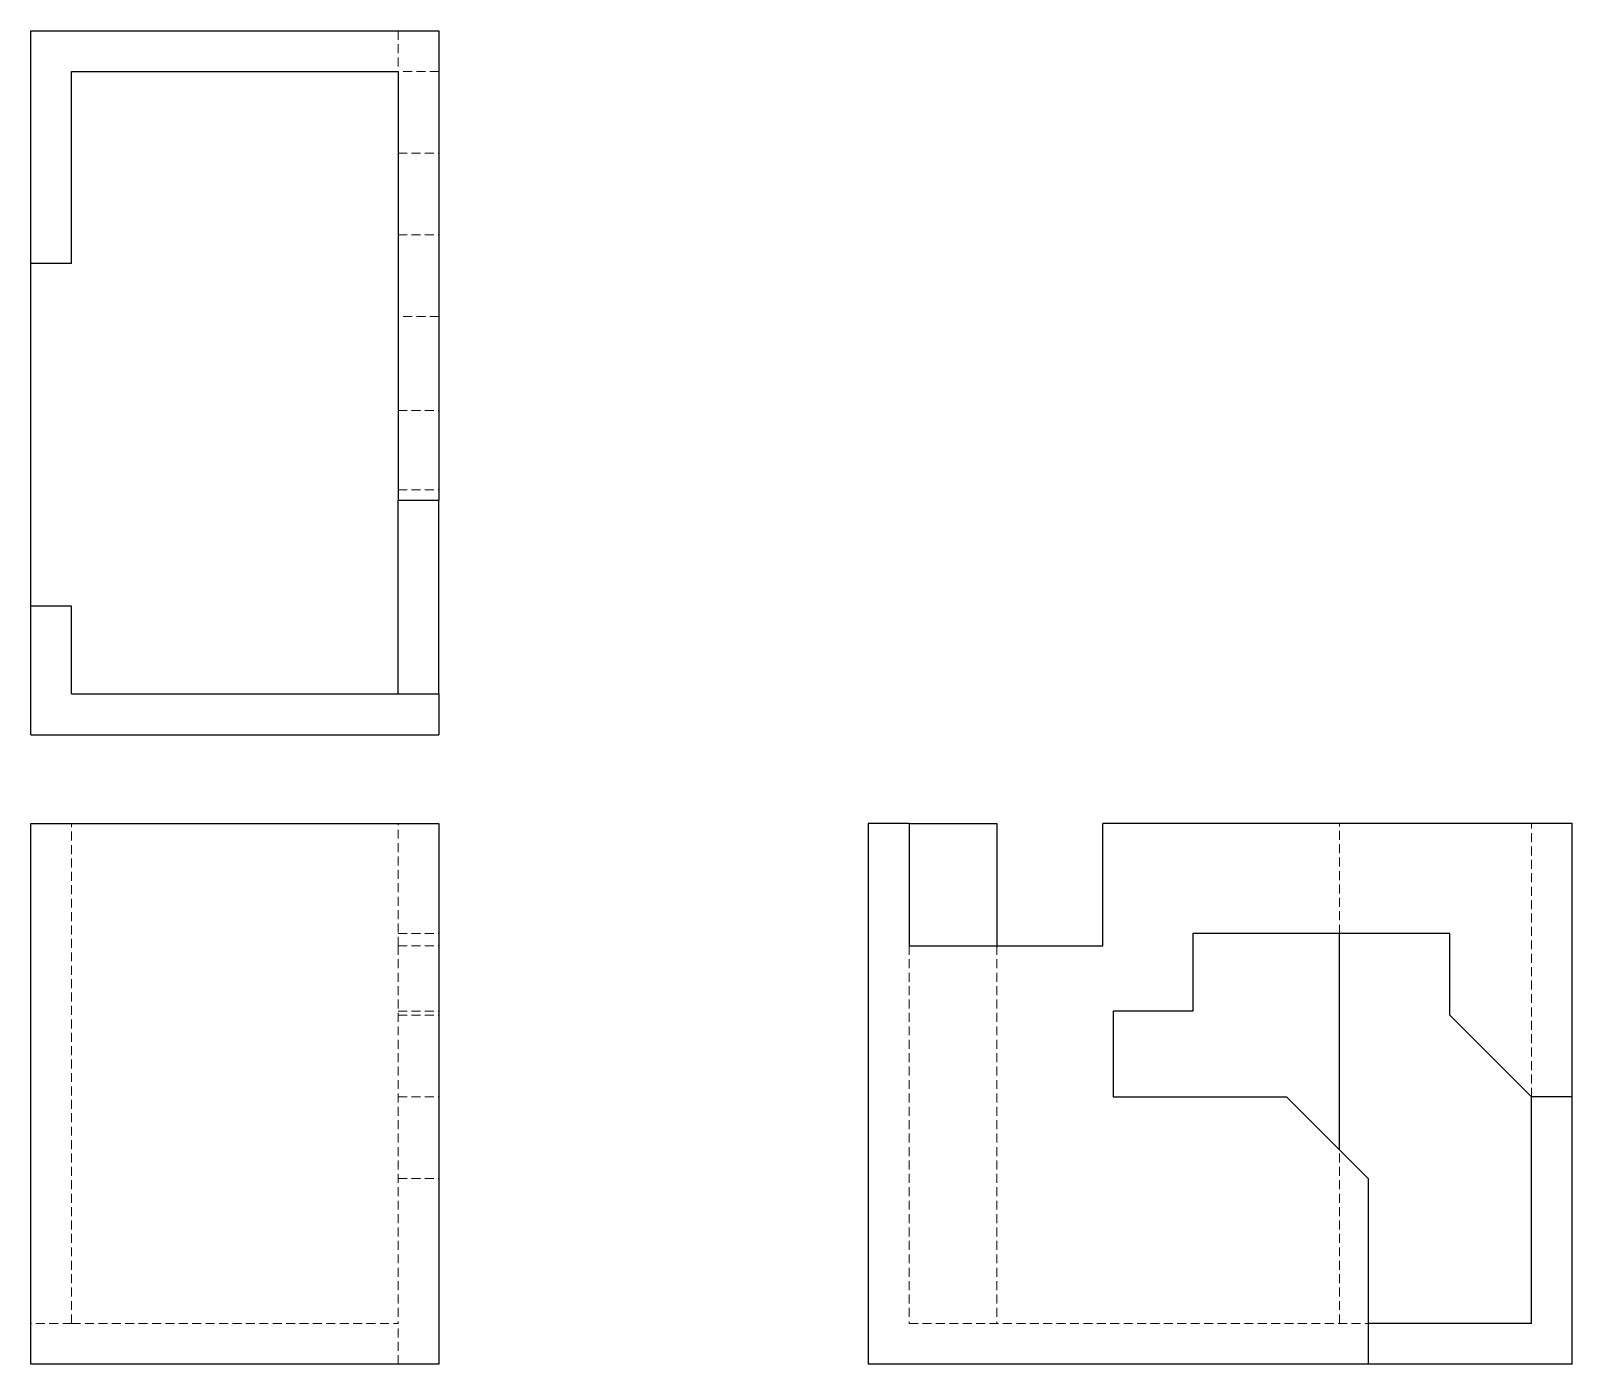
# Model space of a CAD drawing. Header units: millimetres. Extents: x 54 to 273, y 19 to 208.
import ezdxf

# ---------------------------------------------------------------- set-up
doc = ezdxf.new("R2010")
doc.units = ezdxf.units.MM
doc.linetypes.add('HIDDEN', pattern=[1.905, 1.27, -0.635])

msp = doc.modelspace()

# ---------------------------------------------------------------- linework, layer by layer
at = {"color": 7, "linetype": 'Continuous', "lineweight": 25}
for p, q in [((54.01, 174.96), (54.01, 208)), ((54.01, 208), (111.99, 208)), ((111.99, 208), (111.99, 141.33)), ((59.81, 202.2), (106.19, 202.2)), ((59.81, 174.96), (59.81, 202.2)), ((106.19, 202.2), (106.19, 141.33)), ((59.81, 174.96), (54.01, 174.96)), ((54.01, 126.26), (54.01, 174.96)), ((106.19, 141.33), (111.99, 141.33)), ((106.19, 113.8), (106.19, 141.33)), ((111.99, 113.8), (111.99, 141.33)), ((59.81, 126.26), (54.01, 126.26)), ((54.01, 108), (54.01, 126.26)), ((59.81, 113.8), (59.81, 126.26)), ((59.81, 113.8), (111.99, 113.8)), ((111.99, 113.8), (111.99, 108)), ((54.01, 108), (111.99, 108)), ((54.01, 18.59), (54.01, 95.41)), ((54.01, 95.41), (111.99, 95.41)), ((111.99, 95.41), (111.99, 18.59)), ((173, 95.41), (173, 18.59)), ((178.8, 95.41), (173, 95.41)), ((178.8, 95.41), (178.8, 78.01)), ((178.8, 95.41), (191.26, 95.41)), ((191.26, 95.41), (191.26, 78.01)), ((206.33, 78.01), (206.33, 95.41)), ((273, 95.41), (206.33, 95.41)), ((273, 56.57), (273, 95.41)), ((255.61, 79.75), (219.09, 79.75)), ((219.09, 79.75), (219.09, 68.74)), ((239.96, 49.03), (239.96, 79.75)), ((255.61, 68.16), (255.61, 79.75)), ((178.8, 78.01), (206.33, 78.01)), ((219.09, 68.74), (207.78, 68.74)), ((207.78, 68.74), (207.78, 56.57)), ((255.61, 68.16), (267.2, 56.57)), ((207.78, 56.57), (232.42, 56.57)), ((244.01, 44.97), (232.42, 56.57)), ((273, 56.57), (267.2, 56.57)), ((267.2, 24.39), (267.2, 56.57)), ((273, 18.59), (273, 56.57)), ((244.01, 44.97), (244.01, 18.59)), ((267.2, 24.39), (244.01, 24.39)), ((111.99, 18.59), (54.01, 18.59)), ((244.01, 18.59), (173, 18.59)), ((273, 18.59), (244.01, 18.59))]:
    msp.add_line(p, q, dxfattribs=at)
at = {"color": 7, "linetype": 'HIDDEN', "lineweight": 18}
for p, q in [((106.19, 208), (106.19, 202.2)), ((111.99, 202.2), (106.19, 202.2)), ((106.19, 190.61), (111.99, 190.61)), ((106.19, 179.01), (111.99, 179.01)), ((111.99, 167.42), (106.19, 167.42)), ((106.19, 154.09), (111.99, 154.09)), ((106.19, 142.78), (111.99, 142.78)), ((59.81, 24.39), (59.81, 95.41)), ((106.19, 78.01), (106.19, 95.41)), ((239.96, 79.75), (239.96, 95.41)), ((267.2, 56.57), (267.2, 95.41)), ((106.19, 79.75), (111.99, 79.75)), ((106.19, 78.01), (111.99, 78.01)), ((106.19, 78.01), (106.19, 24.39)), ((178.8, 78.01), (178.8, 24.39)), ((191.26, 78.01), (191.26, 24.39)), ((106.19, 68.74), (111.99, 68.74)), ((106.19, 68.16), (111.99, 68.16)), ((106.19, 56.57), (111.99, 56.57)), ((239.96, 24.39), (239.96, 49.03)), ((106.19, 44.97), (111.99, 44.97)), ((59.81, 24.39), (54.01, 24.39)), ((59.81, 24.39), (106.19, 24.39)), ((106.19, 18.59), (106.19, 24.39)), ((178.8, 24.39), (244.01, 24.39))]:
    msp.add_line(p, q, dxfattribs=at)

doc.saveas('drawing.dxf')
